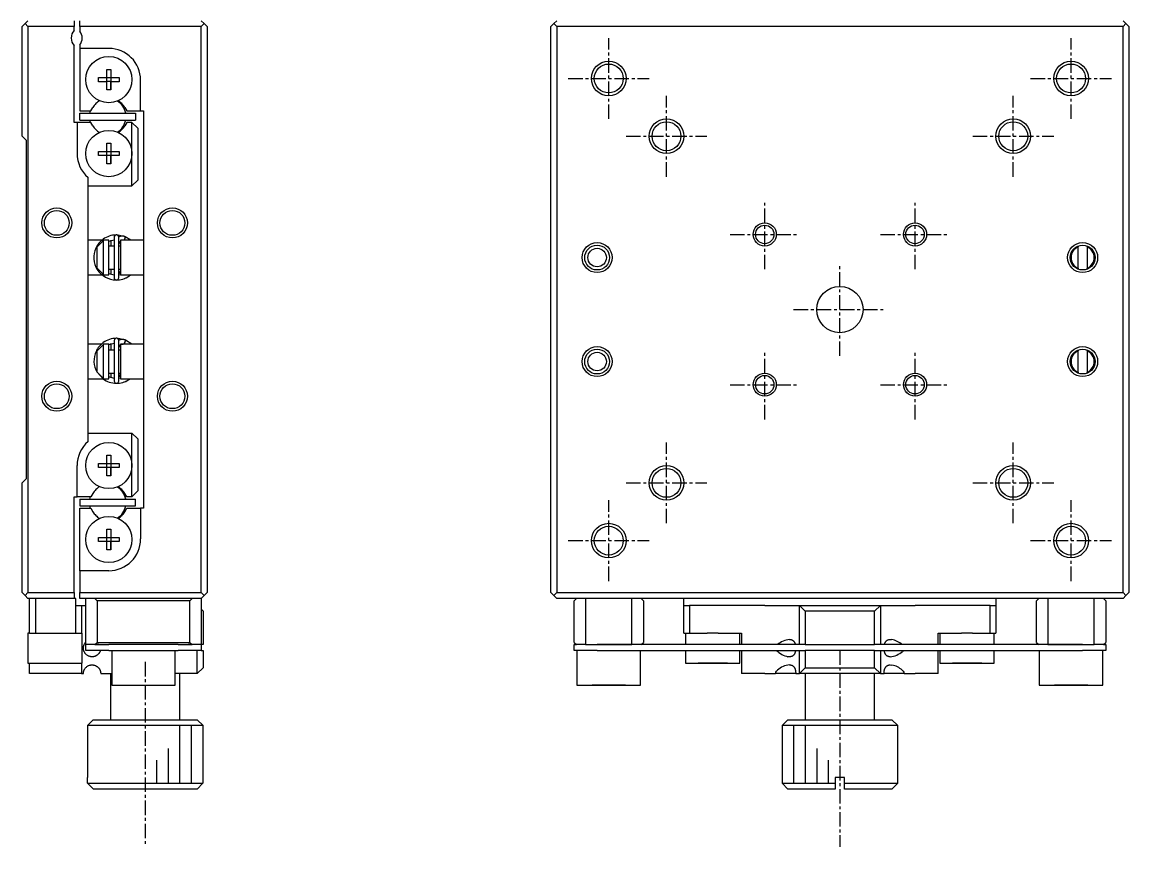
# Model space of a CAD drawing. Extents: x 10 to 344, y 10 to 232.
# Drawn here: x 86 to 181.7, y 100.5 to 171.9 of the extents above; entities that cross this region are included whole.
import ezdxf

# ---------------------------------------------------------------- set-up
doc = ezdxf.new("R2010")
doc.units = 0
doc.linetypes.add('CENTER', pattern=[2, 1.25, -0.25, 0.25, -0.25])
doc.layers.get('0').update_dxf_attribs({"linetype": 'CONTINUOUS'})
doc.layers.add('CENTER', color=1, linetype='CENTER')

msp = doc.modelspace()

# ---------------------------------------------------------------- linework, layer by layer
at = {"color": 7, "linetype": 'CONTINUOUS'}
for p, q in [((86.25, 171.75), (86, 171.5)), ((86, 162), (86, 171.5)), ((86.25, 171.75), (86.5, 172)), ((86.5, 171.5), (86.25, 171.75)), ((86.5, 171.5), (86.5, 122.5)), ((90.5, 171.5), (86.5, 171.5)), ((90.5, 172), (90.5, 171.5)), ((90.5, 171.161438), (90.5, 171.5)), ((91, 171.5), (91, 172)), ((91, 171.5), (91, 171.1)), ((101.5, 171.5), (91, 171.5)), ((101.5, 172), (101.75, 171.75)), ((101.75, 171.75), (101.5, 171.5)), ((101.5, 122.5), (101.5, 171.5)), ((102, 171.5), (101.75, 171.75)), ((102, 171.5), (102, 122.5)), ((131.994926, 171.75), (131.744926, 171.5)), ((131.744926, 122.5), (131.744926, 171.5)), ((132.244926, 172), (131.994926, 171.75)), ((132.244926, 171.5), (131.994926, 171.75)), ((181.244926, 171.5), (132.244926, 171.5)), ((132.244926, 171.5), (132.244926, 122.5)), ((181.494926, 171.75), (181.244926, 172)), ((181.494926, 171.75), (181.244926, 171.5)), ((181.244926, 122.5), (181.244926, 171.5)), ((181.744926, 171.5), (181.494926, 171.75)), ((181.744926, 171.5), (181.744926, 122.5)), ((90.5, 163.2), (90.5, 169.838562)), ((91, 169.9), (91, 169.6)), ((93.5, 169.6), (91, 169.6)), ((91, 169.6), (91, 164.2)), ((93.32, 167.786361), (93.68, 167.786361)), ((93.32, 167.08), (93.32, 167.786361)), ((93.68, 167.786361), (93.68, 167.08)), ((93.68, 167.786361), (93.68, 167.08)), ((92.613639, 167.08), (93.32, 167.08)), ((92.613639, 166.72), (92.613639, 167.08)), ((93.32, 166.72), (92.613639, 166.72)), ((93.330372, 167.069628), (93.32, 167.08)), ((93.330372, 166.730372), (93.32, 166.72)), ((93.32, 166.013639), (93.32, 166.72)), ((93.330372, 166.730372), (93.330372, 167.069628)), ((93.330372, 167.069628), (93.669628, 167.069628)), ((93.669628, 166.730372), (93.330372, 166.730372)), ((93.669628, 167.069628), (93.68, 167.08)), ((93.669628, 167.069628), (93.669628, 166.730372)), ((93.669628, 166.730372), (93.68, 166.72)), ((93.68, 167.08), (94.386361, 167.08)), ((93.68, 166.72), (93.68, 166.013639)), ((94.386361, 166.72), (93.68, 166.72)), ((93.68, 166.013639), (93.68, 166.72)), ((94.386361, 167.08), (94.386361, 166.72)), ((96.25, 164.2), (96.25, 166.85)), ((93.68, 166.013639), (93.32, 166.013639)), ((91, 164.2), (91.955588, 164.2)), ((91, 164), (95.8, 164)), ((91, 163.4), (91, 164)), ((91.955588, 164.2), (92.125185, 164.49375)), ((94.874815, 164.49375), (95.044412, 164.2)), ((95.044412, 164.2), (96.25, 164.2)), ((95.8, 164), (95.8, 163.4)), ((96.25, 164.2), (96.5, 164.2)), ((96.5, 164.2), (96.5, 162)), ((90.75, 163.2), (90.5, 163.2)), ((90.75, 163.2), (90.75, 160.5)), ((91.955588, 163.2), (90.75, 163.2)), ((91, 163.4), (95.8, 163.4)), ((92.125185, 162.90625), (91.955588, 163.2)), ((95.044412, 163.2), (94.874815, 162.90625)), ((95.5, 163.2), (95.044412, 163.2)), ((95.5, 160.5), (95.5, 163.2)), ((95.5, 163.2), (96, 162.7)), ((86, 162), (86.35, 161.65)), ((96, 162.7), (96, 158.2)), ((96.5, 162), (96.5, 129.8)), ((86.35, 161.65), (86.35, 132.35)), ((93.32, 161.386361), (93.68, 161.386361)), ((93.32, 160.68), (93.32, 161.386361)), ((93.68, 161.386361), (93.68, 160.68)), ((93.68, 161.386361), (93.68, 160.68)), ((92.613639, 160.68), (93.32, 160.68)), ((92.613639, 160.32), (92.613639, 160.68)), ((93.32, 160.32), (92.613639, 160.32)), ((93.330372, 160.669628), (93.32, 160.68)), ((93.330372, 160.330372), (93.32, 160.32)), ((93.32, 159.613639), (93.32, 160.32)), ((93.330372, 160.330372), (93.330372, 160.669628)), ((93.330372, 160.669628), (93.669628, 160.669628)), ((93.669628, 160.330372), (93.330372, 160.330372)), ((93.669628, 160.669628), (93.68, 160.68)), ((93.669628, 160.669628), (93.669628, 160.330372)), ((93.669628, 160.330372), (93.68, 160.32)), ((93.68, 160.68), (94.386361, 160.68)), ((93.68, 160.32), (93.68, 159.613639)), ((94.386361, 160.32), (93.68, 160.32)), ((93.68, 159.613639), (93.68, 160.32)), ((94.386361, 160.68), (94.386361, 160.32)), ((95.5, 157.7), (95.5, 160.5)), ((93.68, 159.613639), (93.32, 159.613639)), ((91.7, 135.579062), (91.7, 158.420938)), ((96, 158.2), (95.5, 157.7)), ((91.7, 157.7), (95.5, 157.7)), ((93.95215, 153.258046), (93.95215, 149.758046)), ((94.921029, 153.299002), (94.179486, 153.456727)), ((94.351469, 153.289885), (94.349711, 153.289049)), ((94.383058, 153.303901), (94.351469, 153.289885)), ((94.35215, 149.758046), (94.35215, 153.258046)), ((94.415296, 153.316321), (94.383058, 153.303901)), ((94.448101, 153.327113), (94.415296, 153.316321)), ((94.481395, 153.336251), (94.448101, 153.327113)), ((94.515096, 153.343715), (94.481395, 153.336251)), ((94.54912, 153.349485), (94.515096, 153.343715)), ((94.583386, 153.353548), (94.54912, 153.349485)), ((94.617809, 153.355894), (94.583386, 153.353548)), ((94.652305, 153.356517), (94.617809, 153.355894)), ((94.686791, 153.355416), (94.652305, 153.356517)), ((94.721181, 153.352592), (94.686791, 153.355416)), ((94.755392, 153.348053), (94.721181, 153.352592)), ((94.789339, 153.341809), (94.755392, 153.348053)), ((94.82294, 153.333875), (94.789339, 153.341809)), ((94.856113, 153.32427), (94.82294, 153.333875)), ((94.927827, 153.296089), (94.823805, 152.999982)), ((94.888774, 153.313017), (94.856113, 153.32427)), ((94.919164, 153.300863), (94.888774, 153.313017)), ((94.898874, 153.19531), (94.894029, 153.181646)), ((94.90334, 153.208465), (94.898874, 153.19531)), ((94.9074, 153.221027), (94.90334, 153.208465)), ((94.911026, 153.232915), (94.9074, 153.221027)), ((94.914194, 153.244052), (94.911026, 153.232915)), ((94.916886, 153.254364), (94.914194, 153.244052)), ((94.919082, 153.263786), (94.916886, 153.254364)), ((94.917832, 153.301144), (94.919824, 153.300489)), ((95.405799, 153.000034), (94.918724, 153.300011)), ((94.920769, 153.272256), (94.919082, 153.263786)), ((94.919824, 153.300489), (94.921303, 153.298644)), ((94.921936, 153.279719), (94.920769, 153.272256)), ((94.921303, 153.298644), (94.922258, 153.295621)), ((94.922576, 153.286128), (94.921936, 153.279719)), ((94.922258, 153.295621), (94.922683, 153.29144)), ((94.922683, 153.29144), (94.922576, 153.286128)), ((92.898375, 153), (91.7, 153)), ((92.5, 152.416515), (93, 152.945683)), ((92.5, 150.583485), (92.5, 152.416515)), ((92.899534, 153), (92.899369, 153)), ((93, 153), (93, 152.945683)), ((93.5, 153), (93, 153)), ((93, 152.945683), (93, 150.054317)), ((93.499989, 152.914926), (93.952123, 153.046028)), ((93.5, 150), (93.5, 153)), ((93.95215, 152.5), (93.5, 152.5)), ((93.7, 152.5), (93.7, 153)), ((94.35215, 152.656435), (94.499968, 152.916361)), ((94.5, 152.5), (94.35215, 152.5)), ((94.5, 153), (94.5, 150)), ((96.5, 153), (94.5, 153)), ((94.819601, 153.011824), (94.813275, 153)), ((94.826062, 153.024329), (94.819601, 153.011824)), ((94.832617, 153.037435), (94.826062, 153.024329)), ((94.839223, 153.051057), (94.832617, 153.037435)), ((94.845838, 153.065106), (94.839223, 153.051057)), ((94.852418, 153.079491), (94.845838, 153.065106)), ((94.858921, 153.094119), (94.852418, 153.079491)), ((94.865305, 153.108895), (94.858921, 153.094119)), ((94.871528, 153.123723), (94.865305, 153.108895)), ((94.87755, 153.138508), (94.871528, 153.123723)), ((94.883332, 153.153153), (94.87755, 153.138508)), ((94.888837, 153.167564), (94.883332, 153.153153)), ((94.894029, 153.181646), (94.888837, 153.167564)), ((177.344926, 152.498389), (177.344926, 152.416515)), ((177.344926, 150.583485), (177.344926, 152.416515)), ((178.144926, 152.416515), (178.144926, 152.498389)), ((178.144926, 152.49781), (178.144926, 150.50219)), ((178.144926, 152.416515), (178.144926, 150.583485)), ((93, 150.054317), (92.5, 150.583485)), ((93.5, 150.5), (93.95215, 150.5)), ((93.7, 150.024524), (93.7, 150.5)), ((94.35215, 150.5), (94.5, 150.5)), ((94.499961, 150.099736), (94.35215, 150.359658)), ((177.344926, 150.583485), (177.344926, 150.501611)), ((178.144926, 150.501611), (178.144926, 150.583485)), ((91.7, 150), (92.917522, 150)), ((92.917983, 150), (92.918089, 150)), ((92.918617, 150), (92.918738, 150)), ((93, 150.054317), (93, 150)), ((93, 150), (93.5, 150)), ((93.952149, 149.970366), (93.499932, 150.100898)), ((94.174127, 149.559274), (94.274916, 149.562913)), ((94.50021, 149.996816), (94.352153, 149.970048)), ((94.5, 150), (96.5, 150)), ((94.513234, 149.999892), (94.50021, 149.996816)), ((94.860206, 149.693134), (94.861344, 149.693503)), ((94.861344, 149.693503), (94.862365, 149.693837)), ((94.862365, 149.693837), (94.863651, 149.694259)), ((94.863651, 149.694259), (94.865321, 149.694812)), ((94.865321, 149.694812), (94.866933, 149.69535)), ((94.866933, 149.69535), (94.870148, 149.696435)), ((94.870148, 149.696435), (94.871962, 149.697056)), ((94.871962, 149.697056), (94.87553, 149.698293)), ((94.87553, 149.698293), (94.919164, 149.71523)), ((94.917832, 149.714949), (94.917524, 149.71568)), ((94.919164, 149.71523), (94.917832, 149.714949)), ((94.918922, 149.716166), (94.971852, 149.739769)), ((92.842814, 144), (91.7, 144)), ((92.5, 143.416515), (93, 143.945683)), ((92.843626, 144), (92.843452, 144)), ((92.844007, 144), (92.843903, 144)), ((93, 144), (93, 143.945683)), ((93.5, 144), (93, 144)), ((93, 143.945683), (93, 141.054317)), ((93.499878, 143.9679), (93.962862, 144.10407)), ((93.5, 141), (93.5, 144)), ((93.7, 144), (93.573988, 144)), ((93.7, 143.5), (93.7, 144)), ((93.96289, 144.316089), (93.96289, 140.816089)), ((94.931768, 144.357045), (94.190225, 144.514769)), ((94.362208, 144.347927), (94.36045, 144.347091)), ((94.393797, 144.361944), (94.362208, 144.347927)), ((94.36289, 140.816089), (94.36289, 144.316089)), ((94.36289, 143.714478), (94.499955, 143.967785)), ((94.426035, 144.374363), (94.393797, 144.361944)), ((94.45884, 144.385155), (94.426035, 144.374363)), ((94.492134, 144.394294), (94.45884, 144.385155)), ((94.525835, 144.401757), (94.492134, 144.394294)), ((94.5, 144), (94.5, 141)), ((96.5, 144), (94.5, 144)), ((94.559859, 144.407528), (94.525835, 144.401757)), ((94.594125, 144.411591), (94.559859, 144.407528)), ((94.567652, 144.00009), (94.749019, 144.000032)), ((94.628548, 144.413936), (94.594125, 144.411591)), ((94.663045, 144.41456), (94.628548, 144.413936)), ((94.69753, 144.413458), (94.663045, 144.41456)), ((94.73192, 144.410635), (94.69753, 144.413458)), ((94.766131, 144.406096), (94.73192, 144.410635)), ((94.800078, 144.399852), (94.766131, 144.406096)), ((94.79087, 144.005027), (94.786693, 144)), ((94.795418, 144.011098), (94.79087, 144.005027)), ((94.800308, 144.018175), (94.795418, 144.011098)), ((94.938567, 144.354132), (94.798719, 143.99998)), ((94.83368, 144.391918), (94.800078, 144.399852)), ((94.805512, 144.026214), (94.800308, 144.018175)), ((94.810996, 144.035166), (94.805512, 144.026214)), ((94.816727, 144.044976), (94.810996, 144.035166)), ((94.82267, 144.055585), (94.816727, 144.044976)), ((94.828788, 144.066926), (94.82267, 144.055585)), ((94.835045, 144.078931), (94.828788, 144.066926)), ((94.866852, 144.382313), (94.83368, 144.391918)), ((94.841401, 144.091525), (94.835045, 144.078931)), ((94.847817, 144.104632), (94.841401, 144.091525)), ((94.854255, 144.118171), (94.847817, 144.104632)), ((94.860675, 144.132058), (94.854255, 144.118171)), ((94.867036, 144.146209), (94.860675, 144.132058)), ((94.899513, 144.371059), (94.866852, 144.382313)), ((94.873301, 144.160537), (94.867036, 144.146209)), ((94.879431, 144.174954), (94.873301, 144.160537)), ((94.885388, 144.189371), (94.879431, 144.174954)), ((94.891135, 144.2037), (94.885388, 144.189371)), ((94.896638, 144.217853), (94.891135, 144.2037)), ((94.901862, 144.231743), (94.896638, 144.217853)), ((94.929903, 144.358905), (94.899513, 144.371059)), ((94.906776, 144.245285), (94.901862, 144.231743)), ((94.911349, 144.258395), (94.906776, 144.245285)), ((94.915554, 144.270994), (94.911349, 144.258395)), ((94.919364, 144.283004), (94.915554, 144.270994)), ((94.922756, 144.294351), (94.919364, 144.283004)), ((94.925709, 144.304966), (94.922756, 144.294351)), ((94.928206, 144.314783), (94.925709, 144.304966)), ((94.93023, 144.323743), (94.928206, 144.314783)), ((94.928571, 144.359187), (94.930516, 144.358565)), ((95.482592, 144.000051), (94.929463, 144.358054)), ((94.93177, 144.33179), (94.93023, 144.323743)), ((94.930516, 144.358565), (94.931975, 144.356816)), ((94.932815, 144.338874), (94.93177, 144.33179)), ((94.931975, 144.356816), (94.932939, 144.353952)), ((94.93336, 144.344953), (94.932815, 144.338874)), ((94.932939, 144.353952), (94.933402, 144.34999)), ((94.933402, 144.34999), (94.93336, 144.344953)), ((92.5, 141.583485), (92.5, 143.416515)), ((93.96289, 143.5), (93.5, 143.5)), ((94.5, 143.5), (94.36289, 143.5)), ((177.344926, 143.498389), (177.344926, 143.416515)), ((177.344926, 141.583485), (177.344926, 143.416515)), ((178.144926, 143.416515), (178.144926, 143.498389)), ((178.144926, 143.49781), (178.144926, 141.50219)), ((178.144926, 143.416515), (178.144926, 141.583485)), ((91.7, 141), (93, 141)), ((92.483868, 141.576589), (93.004004, 140.999493)), ((93, 141.054317), (92.5, 141.583485)), ((93, 141.054317), (93, 141)), ((93, 141), (93.5, 141)), ((93.962888, 141.028408), (93.499947, 141.163966)), ((93.5, 141.5), (93.96289, 141.5)), ((93.7, 141.086004), (93.7, 141.5)), ((94.36289, 141.5), (94.5, 141.5)), ((94.499973, 141.164381), (94.36289, 141.4177)), ((94.50008, 141.052382), (94.362892, 141.02809)), ((94.5, 141), (96.5, 141)), ((94.870945, 140.751177), (94.872083, 140.751546)), ((94.872083, 140.751546), (94.873105, 140.751879)), ((94.873105, 140.751879), (94.87439, 140.752301)), ((94.87439, 140.752301), (94.87606, 140.752854)), ((94.87606, 140.752854), (94.877672, 140.753392)), ((94.877672, 140.753392), (94.880887, 140.754478)), ((94.880887, 140.754478), (94.882701, 140.755098)), ((94.882701, 140.755098), (94.886269, 140.756335)), ((94.886269, 140.756335), (94.929903, 140.773273)), ((94.928571, 140.772991), (94.928264, 140.773723)), ((94.929903, 140.773273), (94.928571, 140.772991)), ((94.929661, 140.774209), (94.982591, 140.797811)), ((177.344926, 141.583485), (177.344926, 141.501611)), ((178.144926, 141.501611), (178.144926, 141.583485)), ((94.184866, 140.617316), (94.285655, 140.620955)), ((91.7, 136.3), (95.5, 136.3)), ((95.5, 133.5), (95.5, 136.3)), ((95.5, 136.3), (96, 135.8)), ((96, 135.8), (96, 131.3)), ((93.32, 134.386361), (93.68, 134.386361)), ((93.32, 133.68), (93.32, 134.386361)), ((93.68, 134.386361), (93.68, 133.68)), ((93.68, 134.386361), (93.68, 133.68)), ((90.75, 130.8), (90.75, 133.5)), ((92.613639, 133.68), (93.32, 133.68)), ((92.613639, 133.32), (92.613639, 133.68)), ((93.32, 133.32), (92.613639, 133.32)), ((93.330372, 133.669628), (93.32, 133.68)), ((93.330372, 133.330372), (93.32, 133.32)), ((93.32, 132.613639), (93.32, 133.32)), ((93.330372, 133.330372), (93.330372, 133.669628)), ((93.330372, 133.669628), (93.669628, 133.669628)), ((93.669628, 133.330372), (93.330372, 133.330372)), ((93.669628, 133.669628), (93.68, 133.68)), ((93.669628, 133.669628), (93.669628, 133.330372)), ((93.669628, 133.330372), (93.68, 133.32)), ((93.68, 133.68), (94.386361, 133.68)), ((93.68, 133.32), (93.68, 132.613639)), ((94.386361, 133.32), (93.68, 133.32)), ((93.68, 132.613639), (93.68, 133.32)), ((94.386361, 133.68), (94.386361, 133.32)), ((95.5, 130.8), (95.5, 133.5)), ((86.35, 132.35), (86, 132)), ((93.68, 132.613639), (93.32, 132.613639)), ((86, 122.5), (86, 132)), ((96, 131.3), (95.5, 130.8)), ((90.5, 130.8), (90.75, 130.8)), ((90.5, 122.5), (90.5, 130.8)), ((91.955588, 130.8), (90.75, 130.8)), ((91, 130.6), (95.8, 130.6)), ((91, 130.6), (91, 130)), ((92.125185, 131.09375), (91.955588, 130.8)), ((95.044412, 130.8), (94.874815, 131.09375)), ((95.5, 130.8), (95.044412, 130.8)), ((95.8, 130), (95.8, 130.6)), ((91, 130), (95.8, 130)), ((91, 129.8), (91.955588, 129.8)), ((91, 124.4), (91, 129.8)), ((91.955588, 129.8), (92.125185, 129.50625)), ((94.874815, 129.50625), (95.044412, 129.8)), ((95.044412, 129.8), (96.25, 129.8)), ((96.25, 129.8), (96.25, 127.15)), ((96.5, 129.8), (96.25, 129.8)), ((93.32, 127.986361), (93.68, 127.986361)), ((93.32, 127.28), (93.32, 127.986361)), ((93.68, 127.986361), (93.68, 127.28)), ((93.68, 127.986361), (93.68, 127.28)), ((92.613639, 127.28), (93.32, 127.28)), ((92.613639, 126.92), (92.613639, 127.28)), ((93.32, 126.92), (92.613639, 126.92)), ((93.330372, 127.269628), (93.32, 127.28)), ((93.330372, 126.930372), (93.32, 126.92)), ((93.32, 126.213639), (93.32, 126.92)), ((93.330372, 126.930372), (93.330372, 127.269628)), ((93.330372, 127.269628), (93.669628, 127.269628)), ((93.669628, 126.930372), (93.330372, 126.930372)), ((93.669628, 127.269628), (93.68, 127.28)), ((93.669628, 127.269628), (93.669628, 126.930372)), ((93.669628, 126.930372), (93.68, 126.92)), ((93.68, 127.28), (94.386361, 127.28)), ((93.68, 126.92), (93.68, 126.213639)), ((94.386361, 126.92), (93.68, 126.92)), ((93.68, 126.213639), (93.68, 126.92)), ((94.386361, 127.28), (94.386361, 126.92)), ((93.68, 126.213639), (93.32, 126.213639)), ((93.5, 124.4), (91, 124.4)), ((91, 124.4), (91, 122.5)), ((86, 122.5), (86.25, 122.25)), ((86.25, 122.25), (86.5, 122.5)), ((86.5, 122), (86.25, 122.25)), ((86.5, 122.5), (90.5, 122.5)), ((90.5, 122), (86.5, 122)), ((86.65, 119), (86.65, 122)), ((87.15, 122), (87.15, 119)), ((90.5, 122.5), (90.5, 122)), ((90.65, 122), (90.5, 122)), ((90.65, 121.4), (90.65, 122)), ((91, 122.5), (101.5, 122.5)), ((91, 122), (91, 122.5)), ((101.5, 122), (91, 122)), ((91.5, 118), (91.5, 122)), ((92.5, 121.8), (92.3, 122)), ((92.5, 121.8), (92.5, 118.2)), ((100.5, 121.8), (92.5, 121.8)), ((100.7, 122), (100.5, 121.8)), ((100.5, 118.2), (100.5, 121.8)), ((101.5, 122.5), (101.75, 122.25)), ((101.75, 122.25), (101.5, 122)), ((101.5, 122), (101.5, 118)), ((102, 122.5), (101.75, 122.25)), ((131.744926, 122.5), (131.994926, 122.25)), ((132.244926, 122.5), (131.994926, 122.25)), ((131.994926, 122.25), (132.244926, 122)), ((132.244926, 122.5), (181.244926, 122.5)), ((134.744926, 122), (132.244926, 122)), ((133.944926, 122), (133.744926, 121.8)), ((133.744926, 118.2), (133.744926, 121.8)), ((134.744926, 122), (134.744926, 118)), ((138.744926, 122), (134.744926, 122)), ((138.744926, 122), (134.744926, 122)), ((138.744926, 118), (138.744926, 122)), ((174.744926, 122), (138.744926, 122)), ((139.744926, 121.8), (139.544926, 122)), ((139.744926, 121.8), (139.744926, 118.2)), ((143.244926, 121.4), (143.244926, 122)), ((170.244926, 122), (170.244926, 121.4)), ((173.944926, 122), (173.744926, 121.8)), ((173.744926, 118.2), (173.744926, 121.8)), ((174.744926, 122), (174.744926, 118)), ((178.744926, 122), (174.744926, 122)), ((178.744926, 122), (174.744926, 122)), ((178.744926, 118), (178.744926, 122)), ((181.244926, 122), (178.744926, 122)), ((179.744926, 121.8), (179.544926, 122)), ((179.744926, 121.8), (179.744926, 118.2)), ((181.494926, 122.25), (181.244926, 122.5)), ((181.244926, 122), (181.494926, 122.25)), ((181.494926, 122.25), (181.744926, 122.5)), ((90.65, 119), (90.65, 121.4)), ((90.65, 121.4), (91.15, 121.4)), ((91.15, 121.4), (91.15, 119)), ((91.15, 121.4), (91.5, 121.4)), ((101.65, 120.9), (101.5, 121.05)), ((101.65, 120.9), (101.65, 118)), ((143.244926, 119), (143.244926, 121.4)), ((143.244926, 121.4), (143.744926, 121.4)), ((143.744926, 121.4), (143.744926, 119)), ((150.244926, 121.4), (143.744926, 121.4)), ((150.244926, 121.4), (153.244926, 121.4)), ((153.744926, 120.9), (153.244926, 121.4)), ((153.244926, 121.4), (160.244926, 121.4)), ((153.244926, 118), (153.244926, 121.4)), ((153.744926, 120.9), (153.744926, 118)), ((159.744926, 120.9), (153.744926, 120.9)), ((160.244926, 121.4), (159.744926, 120.9)), ((159.744926, 118), (159.744926, 120.9)), ((160.244926, 121.4), (160.244926, 118)), ((160.244926, 121.4), (163.244926, 121.4)), ((169.744926, 121.4), (163.244926, 121.4)), ((169.744926, 119), (169.744926, 121.4)), ((169.744926, 121.4), (170.244926, 121.4)), ((170.244926, 121.4), (170.244926, 119)), ((86.65, 119), (86.5, 119)), ((86.5, 119), (86.5, 116.4)), ((86.65, 119), (87.15, 119)), ((87.15, 119), (90.65, 119)), ((90.65, 119), (91.15, 119)), ((91.2, 119), (91.15, 119)), ((91.2, 116.4), (91.2, 119)), ((143.244926, 119), (143.744926, 119)), ((143.394926, 119), (143.394926, 118)), ((143.744926, 119), (145.262743, 119)), ((146.227109, 119), (145.262743, 119)), ((146.227109, 119), (148.244926, 119)), ((148.094926, 118), (148.094926, 119)), ((148.244926, 119), (148.244926, 118)), ((165.244926, 119), (167.262743, 119)), ((165.244926, 118), (165.244926, 119)), ((165.394926, 119), (165.394926, 118)), ((168.227109, 119), (167.262743, 119)), ((168.227109, 119), (169.744926, 119)), ((169.744926, 119), (170.244926, 119)), ((170.094926, 118), (170.094926, 119)), ((91.3027, 117.763467), (91.303928, 117.776589)), ((91.303928, 117.776589), (91.305361, 117.789493)), ((91.305361, 117.789493), (91.306987, 117.802136)), ((91.306987, 117.802136), (91.309968, 117.821874)), ((91.309968, 117.821874), (91.313378, 117.841036)), ((91.313378, 117.841036), (91.31718, 117.859617)), ((91.31718, 117.859617), (91.321333, 117.877613)), ((91.321333, 117.877613), (91.325798, 117.895021)), ((91.325798, 117.895021), (91.330538, 117.911834)), ((91.330538, 117.911834), (91.343844, 117.952882)), ((91.343844, 117.952882), (91.358668, 117.991242)), ((91.358668, 117.991242), (91.374886, 118.027174)), ((91.374886, 118.027174), (91.392377, 118.060941)), ((91.392377, 118.060941), (91.411019, 118.092806)), ((91.411019, 118.092806), (91.430689, 118.123029)), ((91.430689, 118.123029), (91.460361, 118.163527)), ((91.460361, 118.163527), (91.492169, 118.201376)), ((91.492169, 118.201376), (91.499814, 118.209702)), ((92.3, 118), (91.5, 118)), ((91.5, 117.5), (91.5, 118)), ((92.3, 118), (92.5, 118.2)), ((92.62822, 118), (92.3, 118)), ((92.3, 118), (92.62822, 118)), ((92.5, 118.2), (100.5, 118.2)), ((92.62822, 118), (93.5, 118)), ((99.5, 118), (93.5, 118)), ((99.5, 118), (100.37178, 118)), ((100.7, 118), (100.37178, 118)), ((100.37178, 118), (100.7, 118)), ((100.5, 118.2), (100.7, 118)), ((101.5, 118), (100.7, 118)), ((101.5, 118), (101.5, 117.5)), ((101.65, 118), (101.5, 118)), ((133.744926, 118.2), (133.944926, 118)), ((133.744926, 117.5), (133.744926, 118)), ((133.744926, 118), (133.944926, 118)), ((134.744926, 118), (133.944926, 118)), ((134.744926, 118), (135.744926, 118)), ((134.744926, 118), (135.744926, 118)), ((135.744926, 118), (138.744926, 118)), ((138.744926, 118), (135.744926, 118)), ((153.594926, 118), (138.744926, 118)), ((139.544926, 118), (139.744926, 118.2)), ((152.387333, 118.45), (152.389386, 118.449997)), ((152.389386, 118.449997), (152.424985, 118.448968)), ((152.424985, 118.448968), (152.459985, 118.446024)), ((152.459985, 118.446024), (152.494285, 118.441079)), ((152.494285, 118.441079), (152.527784, 118.434046)), ((152.527784, 118.434046), (152.560381, 118.424837)), ((152.560381, 118.424837), (152.591975, 118.413366)), ((152.591975, 118.413366), (152.622466, 118.399546)), ((152.622466, 118.399546), (152.646208, 118.386611)), ((152.646208, 118.386611), (152.669258, 118.37199)), ((152.669258, 118.37199), (152.691554, 118.355683)), ((152.691554, 118.355683), (152.713034, 118.337691)), ((152.713034, 118.337691), (152.733638, 118.318014)), ((152.733638, 118.318014), (152.753301, 118.296654)), ((152.753301, 118.296654), (152.771964, 118.273611)), ((152.771964, 118.273611), (152.787572, 118.251851)), ((152.787572, 118.251851), (152.802445, 118.228664)), ((152.802445, 118.228664), (152.816551, 118.204123)), ((152.816551, 118.204123), (152.829859, 118.178299)), ((152.829859, 118.178299), (152.84234, 118.151265)), ((152.84234, 118.151265), (152.853963, 118.123093)), ((152.853963, 118.123093), (152.864698, 118.093856)), ((152.864698, 118.093856), (152.874514, 118.063626)), ((152.874514, 118.063626), (152.883465, 118.03228)), ((152.883465, 118.03228), (152.891532, 118)), ((153.744926, 118), (153.594926, 118)), ((153.744926, 118), (159.744926, 118)), ((159.894926, 118), (159.744926, 118)), ((174.744926, 118), (159.894926, 118)), ((160.59832, 118), (160.606177, 118.031444)), ((160.606177, 118.031444), (160.614908, 118.062081)), ((160.614908, 118.062081), (160.624494, 118.091822)), ((160.624494, 118.091822), (160.634911, 118.120574)), ((160.634911, 118.120574), (160.646139, 118.148245)), ((160.646139, 118.148245), (160.658154, 118.174744)), ((160.658154, 118.174744), (160.670936, 118.19998)), ((160.670936, 118.19998), (160.686797, 118.227769)), ((160.686797, 118.227769), (160.703738, 118.253944)), ((160.703738, 118.253944), (160.721701, 118.278464)), ((160.721701, 118.278464), (160.74063, 118.301282)), ((160.74063, 118.301282), (160.760466, 118.322356)), ((160.760466, 118.322356), (160.781153, 118.34164)), ((160.781153, 118.34164), (160.804647, 118.360646)), ((160.804647, 118.360646), (160.829165, 118.377688)), ((160.829165, 118.377688), (160.854627, 118.392802)), ((160.854627, 118.392802), (160.880955, 118.406019)), ((160.880955, 118.406019), (160.908071, 118.417375)), ((160.908071, 118.417375), (160.935895, 118.426902)), ((160.935895, 118.426902), (160.973393, 118.436735)), ((160.973393, 118.436735), (161.012119, 118.443754)), ((161.012119, 118.443754), (161.051941, 118.448097)), ((161.051941, 118.448097), (161.09273, 118.449898)), ((161.09273, 118.449898), (161.102621, 118.45)), ((161.102621, 118.45), (161.219589, 118.441416)), ((173.744926, 118.2), (173.944926, 118)), ((174.744926, 118), (177.744926, 118)), ((177.744926, 118), (174.744926, 118)), ((177.744926, 118), (178.744926, 118)), ((177.744926, 118), (178.744926, 118)), ((179.544926, 118), (178.744926, 118)), ((179.544926, 118), (179.744926, 118.2)), ((179.544926, 118), (179.744926, 118)), ((179.744926, 118), (179.744926, 117.5)), ((91.300002, 117.699249), (91.300086, 117.711264)), ((91.30011, 117.687235), (91.300002, 117.699249)), ((91.300086, 117.711264), (91.30036, 117.723234)), ((91.300408, 117.675271), (91.30011, 117.687235)), ((91.30036, 117.723234), (91.300904, 117.736746)), ((91.300874, 117.663808), (91.300408, 117.675271)), ((91.301512, 117.652416), (91.300874, 117.663808)), ((91.300904, 117.736746), (91.301688, 117.750172)), ((91.302315, 117.641128), (91.301512, 117.652416)), ((91.301688, 117.750172), (91.3027, 117.763467)), ((91.303276, 117.629976), (91.302315, 117.641128)), ((91.304803, 117.615266), (91.303276, 117.629976)), ((91.306592, 117.60081), (91.304803, 117.615266)), ((91.308623, 117.58663), (91.306592, 117.60081)), ((91.310878, 117.572749), (91.308623, 117.58663)), ((91.313338, 117.559192), (91.310878, 117.572749)), ((91.315985, 117.54598), (91.313338, 117.559192)), ((91.322663, 117.516947), (91.315985, 117.54598)), ((91.330154, 117.48931), (91.322663, 117.516947)), ((91.338379, 117.462978), (91.330154, 117.48931)), ((91.347258, 117.437859), (91.338379, 117.462978)), ((91.356711, 117.413862), (91.347258, 117.437859)), ((91.366659, 117.390896), (91.356711, 117.413862)), ((91.38783, 117.347783), (91.366659, 117.390896)), ((91.410841, 117.307571), (91.38783, 117.347783)), ((91.435567, 117.269916), (91.410841, 117.307571)), ((91.467055, 117.228079), (91.435567, 117.269916)), ((91.500876, 117.189096), (91.467055, 117.228079)), ((93.5, 117.5), (91.5, 117.5)), ((91.536978, 117.152879), (91.500876, 117.189096)), ((91.575307, 117.119339), (91.536978, 117.152879)), ((91.614719, 117.08923), (91.575307, 117.119339)), ((91.656298, 117.06163), (91.614719, 117.08923)), ((91.699997, 117.036669), (91.656298, 117.06163)), ((91.745773, 117.014474), (91.699997, 117.036669)), ((91.795564, 116.994476), (91.745773, 117.014474)), ((91.84761, 116.977822), (91.795564, 116.994476)), ((91.901786, 116.964791), (91.84761, 116.977822)), ((91.94264, 116.957725), (91.901786, 116.964791)), ((91.984593, 116.952858), (91.94264, 116.957725)), ((92.027537, 116.950337), (91.984593, 116.952858)), ((92.071364, 116.950304), (92.027537, 116.950337)), ((92.116066, 116.952917), (92.071364, 116.950304)), ((92.161507, 116.958337), (92.116066, 116.952917)), ((92.207485, 116.966721), (92.161507, 116.958337)), ((92.241276, 116.974804), (92.207485, 116.966721)), ((92.275235, 116.984624), (92.241276, 116.974804)), ((92.309239, 116.99623), (92.275235, 116.984624)), ((92.343163, 117.00967), (92.309239, 116.99623)), ((92.374989, 117.024084), (92.343163, 117.00967)), ((92.406658, 117.040269), (92.374989, 117.024084)), ((92.438017, 117.058221), (92.406658, 117.040269)), ((92.468913, 117.077936), (92.438017, 117.058221)), ((92.499192, 117.099411), (92.468913, 117.077936)), ((92.528702, 117.12264), (92.499192, 117.099411)), ((92.5562, 117.146595), (92.528702, 117.12264)), ((92.58283, 117.172186), (92.5562, 117.146595)), ((92.608436, 117.199351), (92.58283, 117.172186)), ((92.626441, 117.220195), (92.608436, 117.199351)), ((92.643808, 117.241866), (92.626441, 117.220195)), ((92.660477, 117.264323), (92.643808, 117.241866)), ((92.676388, 117.287522), (92.660477, 117.264323)), ((92.691967, 117.312219), (92.676388, 117.287522)), ((92.706671, 117.337681), (92.691967, 117.312219)), ((92.720442, 117.363842), (92.706671, 117.337681)), ((92.733223, 117.390636), (92.720442, 117.363842)), ((92.744643, 117.417217), (92.733223, 117.390636)), ((92.75508, 117.444354), (92.744643, 117.417217)), ((92.764492, 117.471973), (92.75508, 117.444354)), ((92.772842, 117.5), (92.764492, 117.471973)), ((93.5, 117.5), (99.5, 117.5)), ((93.75, 117.5), (93.75, 114.5)), ((99.25, 114.5), (99.25, 117.5)), ((101.5, 117.5), (99.5, 117.5)), ((101.15, 115.5), (101.15, 117.5)), ((101.5, 117.5), (101.65, 117.5)), ((101.65, 117.5), (101.65, 116)), ((135.744926, 117.5), (133.744926, 117.5)), ((133.994926, 117.5), (133.994926, 114.5)), ((135.744926, 117.5), (153.594926, 117.5)), ((139.494926, 114.5), (139.494926, 117.5)), ((143.394926, 117.5), (143.394926, 116.4)), ((148.094926, 116.4), (148.094926, 117.5)), ((148.244926, 117.5), (148.244926, 115.5)), ((152.387209, 116.95), (152.255167, 116.960775)), ((152.408089, 116.950304), (152.387209, 116.95)), ((152.443634, 116.95234), (152.408089, 116.950304)), ((152.478541, 116.95638), (152.443634, 116.95234)), ((152.512704, 116.962511), (152.478541, 116.95638)), ((152.546015, 116.970818), (152.512704, 116.962511)), ((152.57837, 116.98139), (152.546015, 116.970818)), ((152.609661, 116.994311), (152.57837, 116.98139)), ((152.639783, 117.00967), (152.609661, 116.994311)), ((152.663457, 117.024084), (152.639783, 117.00967)), ((152.686369, 117.040269), (152.663457, 117.024084)), ((152.708454, 117.058221), (152.686369, 117.040269)), ((152.729646, 117.077936), (152.708454, 117.058221)), ((152.749879, 117.099411), (152.729646, 117.077936)), ((152.769088, 117.12264), (152.749879, 117.099411)), ((152.783878, 117.142771), (152.769088, 117.12264)), ((152.79802, 117.164129), (152.783878, 117.142771)), ((152.811486, 117.186663), (152.79802, 117.164129)), ((152.82425, 117.210321), (152.811486, 117.186663)), ((152.836285, 117.235052), (152.82425, 117.210321)), ((152.847564, 117.260803), (152.836285, 117.235052)), ((152.85806, 117.287522), (152.847564, 117.260803)), ((152.867808, 117.315316), (152.85806, 117.287522)), ((152.876808, 117.344137), (152.867808, 117.315316)), ((152.885049, 117.373881), (152.876808, 117.344137)), ((152.892516, 117.404444), (152.885049, 117.373881)), ((152.899198, 117.435721), (152.892516, 117.404444)), ((152.905081, 117.467607), (152.899198, 117.435721)), ((152.910153, 117.5), (152.905081, 117.467607)), ((153.244926, 115.5), (153.244926, 117.5)), ((153.594926, 117.5), (153.744926, 117.5)), ((153.744926, 117.5), (153.744926, 116)), ((159.744926, 117.5), (153.744926, 117.5)), ((159.744926, 116), (159.744926, 117.5)), ((159.744926, 117.5), (159.894926, 117.5)), ((159.894926, 117.5), (177.744926, 117.5)), ((160.244926, 117.5), (160.244926, 115.5)), ((160.583522, 117.475047), (160.579699, 117.5)), ((160.58781, 117.450424), (160.583522, 117.475047)), ((160.592561, 117.426183), (160.58781, 117.450424)), ((160.599304, 117.395872), (160.592561, 117.426183)), ((160.606834, 117.366211), (160.599304, 117.395872)), ((160.615133, 117.33728), (160.606834, 117.366211)), ((160.624183, 117.30916), (160.615133, 117.33728)), ((160.633969, 117.281932), (160.624183, 117.30916)), ((160.644472, 117.255677), (160.633969, 117.281932)), ((160.655675, 117.230476), (160.644472, 117.255677)), ((160.667561, 117.20641), (160.655675, 117.230476)), ((160.681951, 117.180369), (160.667561, 117.20641)), ((160.697276, 117.155689), (160.681951, 117.180369)), ((160.71349, 117.132404), (160.697276, 117.155689)), ((160.730548, 117.110549), (160.71349, 117.132404)), ((160.748406, 117.09016), (160.730548, 117.110549)), ((160.767018, 117.07127), (160.748406, 117.09016)), ((160.786339, 117.053915), (160.767018, 117.07127)), ((160.810644, 117.03494), (160.786339, 117.053915)), ((160.836023, 117.018016), (160.810644, 117.03494)), ((160.862393, 117.003101), (160.836023, 117.018016)), ((160.889671, 116.990151), (160.862393, 117.003101)), ((160.917775, 116.979122), (160.889671, 116.990151)), ((160.946622, 116.969972), (160.917775, 116.979122)), ((160.976128, 116.962657), (160.946622, 116.969972)), ((161.021055, 116.955006), (160.976128, 116.962657)), ((161.06745, 116.950899), (161.021055, 116.955006)), ((161.102653, 116.95), (161.06745, 116.950899)), ((162.229242, 117.499969), (162.157611, 117.420456)), ((165.244926, 115.5), (165.244926, 117.5)), ((165.394926, 117.5), (165.394926, 116.4)), ((170.094926, 116.4), (170.094926, 117.5)), ((173.994926, 117.5), (173.994926, 114.5)), ((179.744926, 117.5), (177.744926, 117.5)), ((179.494926, 114.5), (179.494926, 117.5)), ((86.5, 116.4), (91.2, 116.4)), ((86.65, 115.5), (86.65, 116.4)), ((91.15, 116.4), (91.15, 115.5)), ((91.385357, 115.847549), (91.39912, 115.872633)), ((91.39912, 115.872633), (91.424058, 115.913196)), ((91.424058, 115.913196), (91.450862, 115.951214)), ((91.450862, 115.951214), (91.479473, 115.986859)), ((91.479473, 115.986859), (91.509828, 116.020302)), ((91.509828, 116.020302), (91.554189, 116.06275)), ((91.554189, 116.06275), (91.601849, 116.101396)), ((91.601849, 116.101396), (91.652741, 116.136149)), ((91.652741, 116.136149), (91.694405, 116.160346)), ((91.694405, 116.160346), (91.738055, 116.182056)), ((91.738055, 116.182056), (91.78363, 116.201108)), ((91.78363, 116.201108), (91.831068, 116.217334)), ((91.831068, 116.217334), (91.87181, 116.228524)), ((91.87181, 116.228524), (91.913864, 116.237541)), ((91.913864, 116.237541), (91.957129, 116.244228)), ((91.957129, 116.244228), (92.001504, 116.248431)), ((92.001504, 116.248431), (92.046889, 116.249994)), ((92.046889, 116.249994), (92.089302, 116.248956)), ((92.089302, 116.248956), (92.132569, 116.245409)), ((92.132569, 116.245409), (92.176484, 116.239219)), ((92.176484, 116.239219), (92.22084, 116.230255)), ((92.22084, 116.230255), (92.265431, 116.218383)), ((92.265431, 116.218383), (92.310051, 116.203473)), ((92.310051, 116.203473), (92.346596, 116.188859)), ((92.346596, 116.188859), (92.382973, 116.172031)), ((92.382973, 116.172031), (92.418984, 116.152955)), ((92.418984, 116.152955), (92.446385, 116.13669)), ((92.446385, 116.13669), (92.473436, 116.119026)), ((92.473436, 116.119026), (92.500026, 116.099977)), ((92.500026, 116.099977), (92.526042, 116.079555)), ((92.526042, 116.079555), (92.550807, 116.058288)), ((92.550807, 116.058288), (92.574906, 116.035689)), ((92.574906, 116.035689), (92.598224, 116.011805)), ((92.598224, 116.011805), (92.620647, 115.986684)), ((92.620647, 115.986684), (92.642936, 115.959257)), ((92.642936, 115.959257), (92.664121, 115.93051)), ((92.664121, 115.93051), (92.68408, 115.900542)), ((92.68408, 115.900542), (92.70269, 115.869452)), ((92.70269, 115.869452), (92.717, 115.842937)), ((101.15, 115.5), (101.65, 116)), ((143.394926, 116.4), (145.744926, 116.4)), ((143.394926, 116.4), (148.094926, 116.4)), ((144.474755, 116.4), (145.109841, 116.4)), ((145.109841, 116.4), (144.474755, 116.4)), ((145.109841, 116.4), (146.380011, 116.4)), ((146.380011, 116.4), (145.109841, 116.4)), ((145.744926, 116.4), (148.094926, 116.4)), ((146.380011, 116.4), (147.015097, 116.4)), ((147.015097, 116.4), (146.380011, 116.4)), ((152.387325, 116.25), (152.425157, 116.248956)), ((152.425157, 116.248956), (152.465214, 116.245409)), ((152.465214, 116.245409), (152.50432, 116.239219)), ((152.50432, 116.239219), (152.542326, 116.230255)), ((152.542326, 116.230255), (152.579082, 116.218383)), ((152.579082, 116.218383), (152.614438, 116.203473)), ((152.614438, 116.203473), (152.63869, 116.190917)), ((152.63869, 116.190917), (152.662248, 116.17665)), ((152.662248, 116.17665), (152.685048, 116.160668)), ((152.685048, 116.160668), (152.707024, 116.142971)), ((152.707024, 116.142971), (152.728115, 116.123554)), ((152.728115, 116.123554), (152.748254, 116.102416)), ((152.748254, 116.102416), (152.767377, 116.079555)), ((152.767377, 116.079555), (152.783384, 116.057913)), ((152.783384, 116.057913), (152.798644, 116.034805)), ((152.798644, 116.034805), (152.813125, 116.010306)), ((152.813125, 116.010306), (152.826795, 115.984486)), ((152.826795, 115.984486), (152.839621, 115.957418)), ((152.839621, 115.957418), (152.851572, 115.929175)), ((152.851572, 115.929175), (152.862615, 115.899829)), ((152.862615, 115.899829), (152.872719, 115.869452)), ((152.872719, 115.869452), (152.88065, 115.842549)), ((153.244926, 115.5), (153.744926, 116)), ((153.744926, 116), (159.744926, 116)), ((159.744926, 116), (160.244926, 115.5)), ((160.609661, 115.844089), (160.617967, 115.872024)), ((160.617967, 115.872024), (160.626963, 115.899089)), ((160.626963, 115.899089), (160.63664, 115.925197)), ((160.63664, 115.925197), (160.649118, 115.955145)), ((160.649118, 115.955145), (160.662608, 115.983787)), ((160.662608, 115.983787), (160.67707, 116.01105)), ((160.67707, 116.01105), (160.692461, 116.036861)), ((160.692461, 116.036861), (160.708741, 116.061147)), ((160.708741, 116.061147), (160.725868, 116.083835)), ((160.725868, 116.083835), (160.745474, 116.106721)), ((160.745474, 116.106721), (160.766106, 116.127827)), ((160.766106, 116.127827), (160.787699, 116.147153)), ((160.787699, 116.147153), (160.810184, 116.164699)), ((160.810184, 116.164699), (160.833495, 116.180464)), ((160.833495, 116.180464), (160.857564, 116.194448)), ((160.857564, 116.194448), (160.888327, 116.209337)), ((160.888327, 116.209337), (160.920265, 116.221754)), ((160.920265, 116.221754), (160.953271, 116.23179)), ((160.953271, 116.23179), (160.987236, 116.239536)), ((160.987236, 116.239536), (161.022051, 116.245083)), ((161.022051, 116.245083), (161.057608, 116.248523)), ((161.057608, 116.248523), (161.093798, 116.249947)), ((161.093798, 116.249947), (161.10258, 116.25)), ((161.10258, 116.25), (161.249695, 116.236795)), ((165.394926, 116.4), (167.744926, 116.4)), ((165.394926, 116.4), (170.094926, 116.4)), ((166.474755, 116.4), (167.109841, 116.4)), ((167.109841, 116.4), (166.474755, 116.4)), ((167.109841, 116.4), (168.380011, 116.4)), ((168.380011, 116.4), (167.109841, 116.4)), ((167.744926, 116.4), (170.094926, 116.4)), ((168.380011, 116.4), (169.015097, 116.4)), ((169.015097, 116.4), (168.380011, 116.4)), ((91.15, 115.5), (86.65, 115.5)), ((91.15, 115.5), (91.3, 115.5)), ((91.3, 115.5), (91.300094, 115.511811)), ((91.300094, 115.511811), (91.300373, 115.523607)), ((91.300373, 115.523607), (91.300834, 115.535345)), ((91.300834, 115.535345), (91.301473, 115.546985)), ((91.301473, 115.546985), (91.302321, 115.558952)), ((91.302321, 115.558952), (91.303349, 115.57079)), ((91.303349, 115.57079), (91.304549, 115.582472)), ((91.304549, 115.582472), (91.30591, 115.593969)), ((91.30591, 115.593969), (91.308618, 115.613372)), ((91.308618, 115.613372), (91.311751, 115.63224)), ((91.311751, 115.63224), (91.315268, 115.650562)), ((91.315268, 115.650562), (91.319134, 115.668326)), ((91.319134, 115.668326), (91.323307, 115.68552)), ((91.323307, 115.68552), (91.327752, 115.702133)), ((91.327752, 115.702133), (91.337524, 115.734359)), ((91.337524, 115.734359), (91.348247, 115.76487)), ((91.348247, 115.76487), (91.359844, 115.79381)), ((91.359844, 115.79381), (91.372239, 115.821322)), ((91.372239, 115.821322), (91.385357, 115.847549)), ((92.717, 115.842937), (92.730314, 115.815697)), ((92.730314, 115.815697), (92.742576, 115.787808)), ((92.742576, 115.787808), (92.753731, 115.75935)), ((92.753731, 115.75935), (92.764074, 115.729329)), ((92.764074, 115.729329), (92.773177, 115.698755)), ((92.773177, 115.698755), (92.780999, 115.66773)), ((92.780999, 115.66773), (92.7875, 115.636358)), ((92.7875, 115.636358), (92.792943, 115.602603)), ((92.792943, 115.602603), (92.796852, 115.568536)), ((92.796852, 115.568536), (92.79921, 115.534291)), ((92.79921, 115.534291), (92.8, 115.5)), ((92.8, 115.5), (93.75, 115.5)), ((93.65, 115.5), (93.65, 111.5)), ((101.15, 115.5), (99.25, 115.5)), ((99.65, 111.5), (99.65, 115.5)), ((150.244926, 115.5), (148.244926, 115.5)), ((150.244926, 115.5), (151.181676, 115.5)), ((151.181676, 115.5), (151.207497, 115.613372)), ((152.924012, 115.5), (151.181676, 115.5)), ((151.207497, 115.613372), (151.262234, 115.702133)), ((151.262234, 115.702133), (151.347104, 115.79381)), ((152.88065, 115.842549), (152.887935, 115.814828)), ((152.887935, 115.814828), (152.894568, 115.786379)), ((152.894568, 115.786379), (152.90054, 115.757293)), ((152.90054, 115.757293), (152.905845, 115.727658)), ((152.905845, 115.727658), (152.910474, 115.697564)), ((152.910474, 115.697564), (152.914421, 115.667101)), ((152.914421, 115.667101), (152.917676, 115.636358)), ((152.917676, 115.636358), (152.920445, 115.602603)), ((152.920445, 115.602603), (152.922425, 115.568536)), ((152.922425, 115.568536), (152.923615, 115.534291)), ((152.923615, 115.534291), (152.924012, 115.5)), ((152.924012, 115.5), (153.244926, 115.5)), ((153.744926, 115.5), (153.244926, 115.5)), ((160.244926, 115.5), (153.744926, 115.5)), ((153.744926, 115.5), (153.744926, 111.5)), ((159.744926, 111.5), (159.744926, 115.5)), ((160.244926, 115.5), (160.56584, 115.5)), ((160.56584, 115.5), (160.566206, 115.532724)), ((162.308176, 115.5), (160.56584, 115.5)), ((160.566206, 115.532724), (160.5673, 115.565464)), ((160.5673, 115.565464), (160.569119, 115.598106)), ((160.569119, 115.598106), (160.571662, 115.630535)), ((160.571662, 115.630535), (160.574924, 115.662638)), ((160.574924, 115.662638), (160.578903, 115.694301)), ((160.578903, 115.694301), (160.583596, 115.725409)), ((160.583596, 115.725409), (160.589014, 115.755946)), ((160.589014, 115.755946), (160.595173, 115.785963)), ((160.595173, 115.785963), (160.602059, 115.815373)), ((160.602059, 115.815373), (160.609661, 115.844089)), ((162.136894, 115.79887), (162.226553, 115.703708)), ((162.226553, 115.703708), (162.28526, 115.606696)), ((162.28526, 115.606696), (162.308176, 115.5)), ((162.308176, 115.5), (163.244926, 115.5)), ((165.244926, 115.5), (163.244926, 115.5)), ((93.75, 114.5), (99.25, 114.5)), ((133.994926, 114.5), (139.494926, 114.5)), ((133.994926, 114.5), (136.744926, 114.5)), ((135.30155, 114.5), (136.023238, 114.5)), ((136.023238, 114.5), (135.30155, 114.5)), ((136.023238, 114.5), (137.466614, 114.5)), ((137.466614, 114.5), (136.023238, 114.5)), ((136.744926, 114.5), (139.494926, 114.5)), ((137.466614, 114.5), (138.188302, 114.5)), ((138.188302, 114.5), (137.466614, 114.5)), ((173.994926, 114.5), (179.494926, 114.5)), ((173.994926, 114.5), (176.744926, 114.5)), ((175.30155, 114.5), (176.023238, 114.5)), ((176.023238, 114.5), (175.30155, 114.5)), ((176.023238, 114.5), (177.466614, 114.5)), ((177.466614, 114.5), (176.023238, 114.5)), ((176.744926, 114.5), (179.494926, 114.5)), ((177.466614, 114.5), (178.188302, 114.5)), ((178.188302, 114.5), (177.466614, 114.5)), ((92.15, 111.5), (91.65, 111)), ((92.15, 111.5), (101.15, 111.5)), ((101.65, 111), (101.15, 111.5)), ((152.244926, 111.5), (151.744926, 111)), ((152.244926, 111.5), (161.244926, 111.5)), ((161.744926, 111), (161.244926, 111.5)), ((101.65, 111), (91.65, 111)), ((91.65, 111), (91.65, 106.5)), ((101.65, 106.5), (101.65, 111)), ((161.744926, 111), (151.744926, 111)), ((151.744926, 111), (151.744926, 106)), ((161.744926, 106), (161.744926, 111)), ((91.666026, 106.5), (91.65, 106.5)), ((91.666026, 106), (91.666026, 106.5)), ((101.65, 106.5), (101.633974, 106.5)), ((101.633974, 106.5), (101.633974, 106)), ((157.144926, 106.5), (156.344926, 106.5)), ((157.144926, 106.5), (156.344926, 106.5)), ((156.344926, 106.5), (156.344926, 106)), ((157.144926, 106), (157.144926, 106.5)), ((92.167813, 105.5), (91.666026, 106)), ((91.666026, 106), (101.633974, 106)), ((101.132187, 105.5), (92.167813, 105.5)), ((101.633974, 106), (101.132187, 105.5)), ((151.744926, 106), (156.344926, 106)), ((151.744926, 106), (152.244926, 105.5)), ((156.344926, 105.5), (152.244926, 105.5)), ((156.344926, 105.5), (152.244926, 105.5)), ((156.344926, 106), (156.344926, 105.5)), ((157.144926, 106), (161.744926, 106)), ((157.144926, 105.5), (157.144926, 106)), ((161.244926, 105.5), (157.144926, 105.5)), ((161.244926, 105.5), (157.144926, 105.5)), ((161.244926, 105.5), (161.744926, 106))]:
    msp.add_line(p, q, dxfattribs=at)
at = {"color": 3, "linetype": 'CONTINUOUS'}
for p, q in [((99.65, 106), (99.65, 111)), ((100.65, 106), (100.65, 111)), ((152.744926, 111), (152.744926, 106)), ((153.744926, 111), (153.744926, 106)), ((98.65, 106), (98.65, 109)), ((154.744926, 109), (154.744926, 106)), ((97.65, 106), (97.65, 108)), ((155.744926, 108), (155.744926, 106))]:
    msp.add_line(p, q, dxfattribs=at)
at = {"color": 7, "linetype": 'CONTINUOUS'}
for centre, radius in [((93.5, 166.9), 2), ((136.744926, 167), 1.25), ((176.744926, 167), 1.25), ((141.744926, 162), 1.25), ((171.744926, 162), 1.25), ((93.5, 160.5), 2), ((89, 154.5), 1.075), ((99, 154.5), 1.075), ((150.244926, 153.5), 0.8), ((163.244926, 153.5), 0.8), ((135.744926, 151.5), 1.075), ((135.744926, 151.5), 0.8), ((177.744926, 151.5), 1.075), ((156.744926, 147), 2), ((135.744926, 142.5), 1.075), ((135.744926, 142.5), 0.8), ((177.744926, 142.5), 1.075), ((150.244926, 140.5), 0.8), ((163.244926, 140.5), 0.8), ((89, 139.5), 1.075), ((99, 139.5), 1.075), ((93.5, 133.5), 2), ((141.744926, 132), 1.25), ((171.744926, 132), 1.25), ((93.5, 127.1), 2), ((136.744926, 127), 1.25), ((176.744926, 127), 1.25)]:
    msp.add_circle(centre, radius, dxfattribs=at)
at = {"color": 3, "linetype": 'CONTINUOUS'}
for centre, radius in [((136.744926, 167), 1.5), ((176.744926, 167), 1.5), ((141.744926, 162), 1.5), ((171.744926, 162), 1.5), ((89, 154.5), 1.3), ((99, 154.5), 1.3), ((150.244926, 153.5), 1), ((163.244926, 153.5), 1), ((135.744926, 151.5), 1.3), ((177.744926, 151.5), 1.3), ((135.744926, 142.5), 1.3), ((177.744926, 142.5), 1.3), ((89, 139.5), 1.3), ((99, 139.5), 1.3), ((150.244926, 140.5), 1), ((163.244926, 140.5), 1), ((141.744926, 132), 1.5), ((171.744926, 132), 1.5), ((136.744926, 127), 1.5), ((176.744926, 127), 1.5)]:
    msp.add_circle(centre, radius, dxfattribs=at)
at = {"color": 7, "linetype": 'CONTINUOUS'}
for centre, radius, start, end in [((91.25, 170.5), 1, 138.590378, 221.409622), ((90.2, 170.5), 1, 323.130102, 36.869898), ((93.5, 166.85), 2.75, 0, 90), ((93.5, 163.7), 1.5875, 135, 150), ((93.615, 163.58519), 1.75, 121.886504, 135.004406), ((93.4, 163.699999), 1.5875, 10.89309, 57.84066), ((93.385, 163.58519), 1.75, 44.995594, 58.113496), ((93.5, 163.7), 1.5875, 30, 45), ((93.4, 163.699999), 1.5875, 161.641525, 169.10691), ((93.4, 163.699999), 1.5875, 190.893016, 198.358399), ((93.5, 163.7), 1.5875, 210, 225), ((93.4, 163.699999), 1.5875, 302.159423, 349.106984), ((93.5, 163.7), 1.5875, 315, 330), ((93.615, 163.81481), 1.75, 224.995594, 238.113496), ((93.385, 163.81481), 1.75, 301.886504, 315.004406), ((93.5, 160.5), 2.75, 180, 229.114807), ((94.154295, 151.500978), 1.956029, 90.75802723, 125.76480604), ((94.15215, 153.258046), 0.2, 0, 180), ((94.152077, 151.508147), 1.948934, 155.39212257, 269.18267785), ((94.161919, 151.500024), 1.961268, 125.92925448, 155.29610648), ((177.744926, 151.5), 1, 113.578178, 246.421822), ((177.744926, 151.5), 1, 293.578178, 66.421822), ((94.15215, 149.758046), 0.2, 180, 0), ((94.149313, 151.515193), 1.956316, 273.68114225, 309.22615063), ((94.172657, 142.558066), 1.961267, 125.92921791, 155.29606991), ((94.165035, 142.55902), 1.95603, 90.75807348, 125.76485228), ((94.16289, 144.316089), 0.2, 0, 180), ((94.162961, 142.566244), 1.949043, 155.39535754, 210.51504086), ((177.744926, 142.5), 1, 113.578178, 246.421822), ((177.744926, 142.5), 1, 293.578178, 66.421822), ((94.16351, 142.566987), 1.949742, 233.508947, 269.162609), ((94.16289, 140.816089), 0.2, 180, 0), ((94.159588, 142.575324), 1.958431, 273.69077113, 306.43930899), ((93.5, 133.5), 2.75, 130.885193, 180), ((93.5, 130.3), 1.5875, 135, 150), ((93.615, 130.18519), 1.75, 121.886504, 135.004406), ((93.4, 130.300001), 1.5875, 10.893016, 57.840577), ((93.385, 130.18519), 1.75, 44.995594, 58.113496), ((93.5, 130.3), 1.5875, 30, 45), ((93.4, 130.300001), 1.5875, 161.641601, 169.106984), ((93.4, 130.300001), 1.5875, 190.89309, 198.358475), ((93.5, 130.3), 1.5875, 210, 225), ((93.4, 130.300001), 1.5875, 302.15934, 349.10691), ((93.5, 130.3), 1.5875, 315, 330), ((93.615, 130.41481), 1.75, 224.995594, 238.113496), ((93.385, 130.41481), 1.75, 301.886504, 315.004406), ((93.5, 127.15), 2.75, 270, 0), ((152.569744, 116.620253), 1.838817, 95.693117, 131.386932), ((160.842141, 116.486812), 1.990715, 49.47983532, 79.07029629), ((152.612246, 118.806289), 1.879742, 224.02564064, 259.04943393), ((160.912645, 118.794132), 1.853895, 275.88264172, 312.18609377), ((152.578538, 114.399918), 1.859937, 95.90079989, 131.4590073), ((160.845293, 114.299854), 1.978707, 49.25075288, 78.20698306)]:
    msp.add_arc(centre, radius, start, end, dxfattribs=at)
at = {"layer": 'CENTER', "color": 1, "linetype": 'CENTER'}
for p, q in [((136.744926, 163.5), (136.744926, 170.5)), ((176.744926, 163.5), (176.744926, 170.5)), ((133.244926, 167), (140.244926, 167)), ((173.244926, 167), (180.244926, 167)), ((141.744926, 158.5), (141.744926, 165.5)), ((171.744926, 158.5), (171.744926, 165.5)), ((138.244926, 162), (145.244926, 162)), ((168.244926, 162), (175.244926, 162)), ((150.244926, 150.5), (150.244926, 156.5)), ((163.244926, 150.5), (163.244926, 156.5)), ((147.244926, 153.5), (153.244926, 153.5)), ((160.244926, 153.5), (166.244926, 153.5)), ((156.744926, 143), (156.744926, 151)), ((152.744926, 147), (160.744926, 147)), ((150.244926, 137.5), (150.244926, 143.5)), ((163.244926, 137.5), (163.244926, 143.5)), ((147.244926, 140.5), (153.244926, 140.5)), ((160.244926, 140.5), (166.244926, 140.5)), ((141.744926, 128.5), (141.744926, 135.5)), ((171.744926, 128.5), (171.744926, 135.5)), ((138.244926, 132), (145.244926, 132)), ((168.244926, 132), (175.244926, 132)), ((136.744926, 123.5), (136.744926, 130.5)), ((176.744926, 123.5), (176.744926, 130.5)), ((133.244926, 127), (140.244926, 127)), ((173.244926, 127), (180.244926, 127)), ((156.744926, 117.5), (156.744926, 100.5)), ((96.65, 116.5), (96.65, 100.5))]:
    msp.add_line(p, q, dxfattribs=at)

doc.saveas('drawing.dxf')
